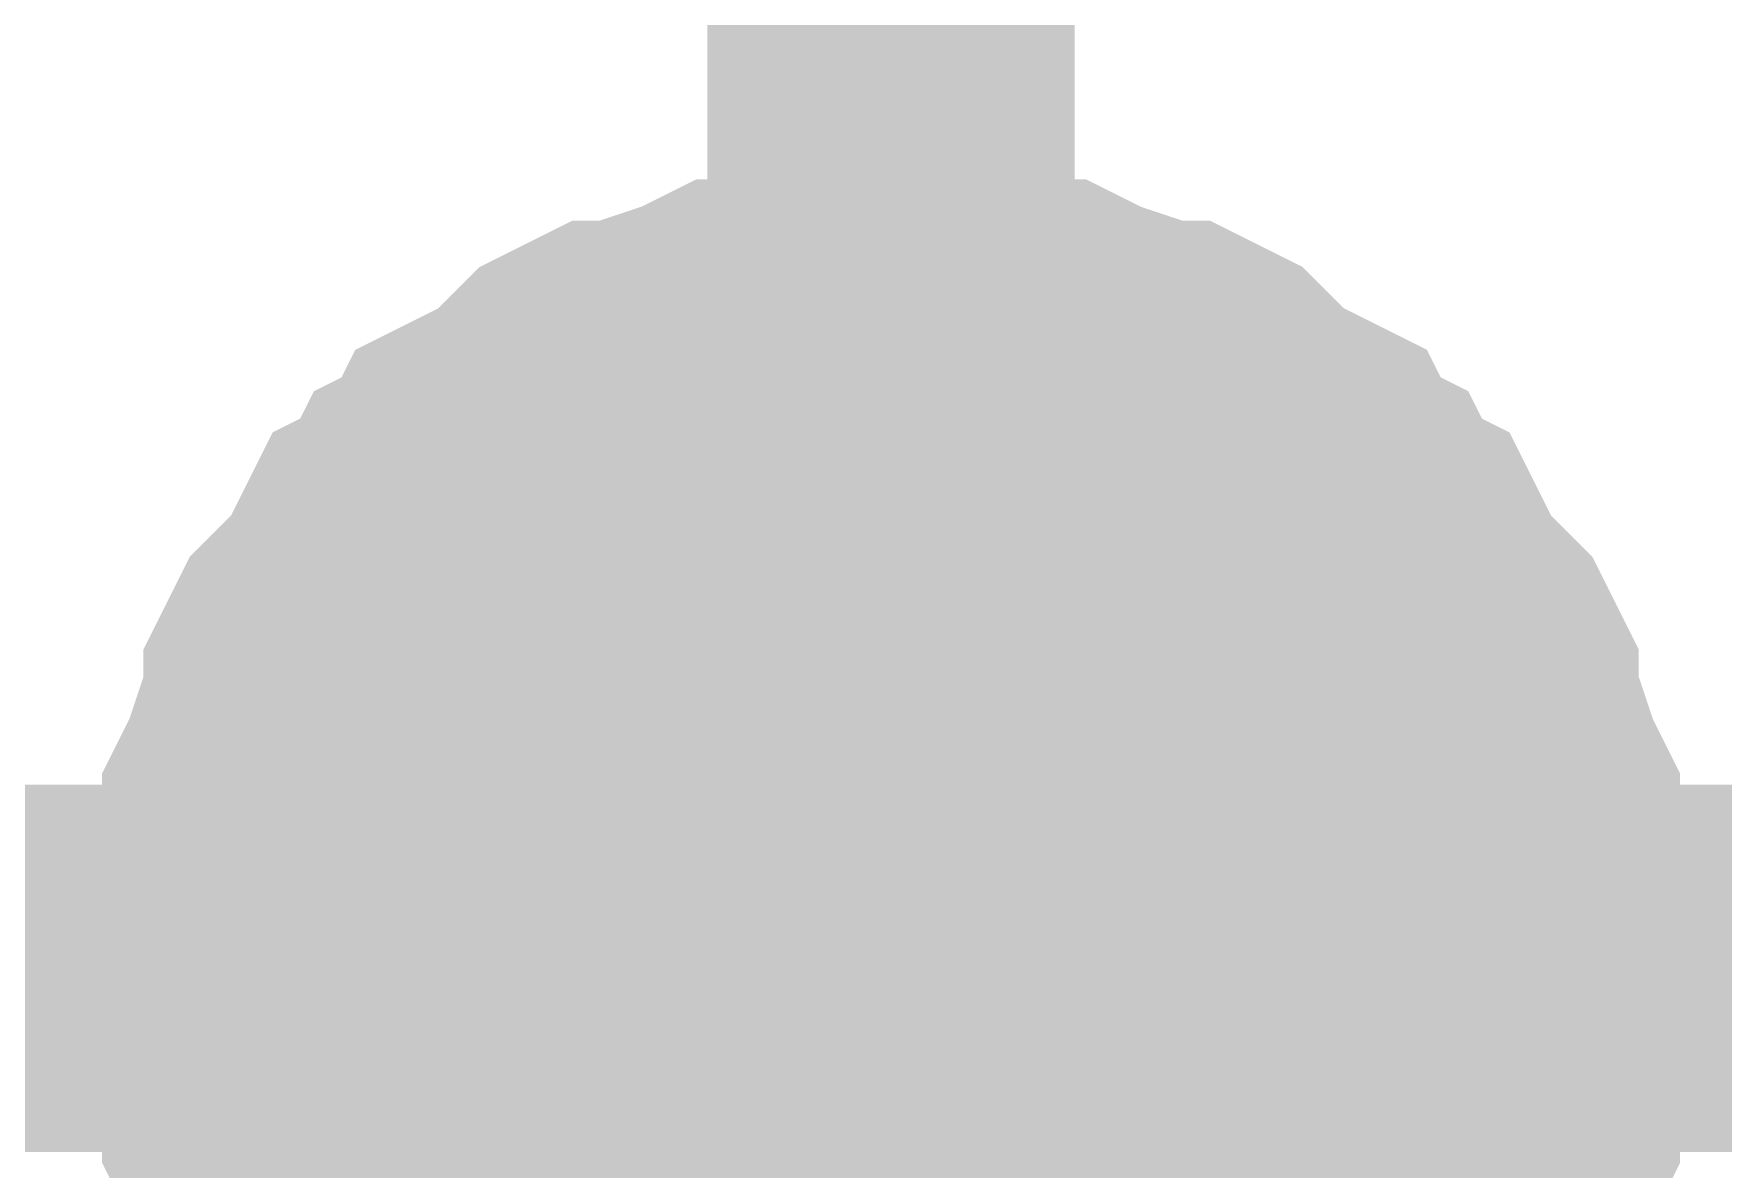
# Model space of a CAD drawing. Header units: inches. Extents: x 0 to 22.3, y 0 to 15.7.
# Drawn here: x 1.9727 to 2.027, y 6.7933 to 6.8298 of the extents above; entities that cross this region are included whole.
import ezdxf

# ---------------------------------------------------------------- set-up
doc = ezdxf.new("R2010")
doc.units = ezdxf.units.IN
doc.header["$MEASUREMENT"] = 0
doc.layers.add('Sheet', color=255, linetype='Continuous')

msp = doc.modelspace()

# ---------------------------------------------------------------- linework, layer by layer
at = {"layer": 'Sheet'}
for points in [[(1.100236, 7.599825, 0.0118, 0.0118, 0), (1.700083, 7.599825, 0.0118, 0.0118, 0), (1.700083, 6.799797, 0.0118, 0.0118, 0), (2.000228, 6.799797, 0.0118, 0.0118, 0), (3.000121, 6.799797, 0.0118, 0.0118, 0), (3.000121, 6.89969, 0.0118, 0.0118, 0)], [(2.000228, 6.89969, 0.0118, 0.0118, 0), (2.000228, 6.799797, 0.0118, 0.0118, 0)], [(1.980336, 6.799797, 0.0118, 0.0118, 0), (1.980336, 6.800681, 0.0118, 0.0118, 0), (1.980336, 6.802007, 0.0118, 0.0118, 0), (1.980778, 6.802891, 0.0118, 0.0118, 0), (1.980778, 6.803775, 0.0118, 0.0118, 0), (1.980778, 6.804659, 0.0118, 0.0118, 0), (1.98122, 6.805543, 0.0118, 0.0118, 0), (1.981662, 6.806869, 0.0118, 0.0118, 0), (1.982104, 6.807753, 0.0118, 0.0118, 0), (1.982104, 6.808637, 0.0118, 0.0118, 0), (1.982546, 6.809521, 0.0118, 0.0118, 0), (1.982988, 6.809963, 0.0118, 0.0118, 0), (1.983873, 6.810847, 0.0118, 0.0118, 0), (1.984315, 6.811731, 0.0118, 0.0118, 0), (1.984757, 6.812615, 0.0118, 0.0118, 0), (1.985641, 6.813057, 0.0118, 0.0118, 0), (1.986083, 6.813941, 0.0118, 0.0118, 0), (1.986967, 6.814383, 0.0118, 0.0118, 0), (1.987409, 6.815267, 0.0118, 0.0118, 0), (1.988293, 6.815709, 0.0118, 0.0118, 0), (1.989177, 6.816151, 0.0118, 0.0118, 0), (1.990061, 6.817035, 0.0118, 0.0118, 0), (1.990503, 6.817477, 0.0118, 0.0118, 0), (1.991387, 6.817919, 0.0118, 0.0118, 0), (1.992271, 6.817919, 0.0118, 0.0118, 0), (1.993155, 6.818361, 0.0118, 0.0118, 0), (1.994481, 6.818803, 0.0118, 0.0118, 0), (1.995366, 6.819245, 0.0118, 0.0118, 0), (1.99625, 6.819245, 0.0118, 0.0118, 0), (1.997134, 6.819245, 0.0118, 0.0118, 0), (1.998018, 6.819687, 0.0118, 0.0118, 0), (1.999344, 6.819687, 0.0118, 0.0118, 0), (2.000228, 6.819687, 0.0118, 0.0118, 0)], [(1.980336, 6.799797, 0.0118, 0.0118, 0), (1.980336, 6.800681, 0.0118, 0.0118, 0), (1.980336, 6.802007, 0.0118, 0.0118, 0), (1.980778, 6.802891, 0.0118, 0.0118, 0), (1.980778, 6.803775, 0.0118, 0.0118, 0), (1.980778, 6.804659, 0.0118, 0.0118, 0), (1.98122, 6.805543, 0.0118, 0.0118, 0), (1.981662, 6.806869, 0.0118, 0.0118, 0), (1.982104, 6.807753, 0.0118, 0.0118, 0), (1.982104, 6.808637, 0.0118, 0.0118, 0), (1.982546, 6.809521, 0.0118, 0.0118, 0), (1.982988, 6.809963, 0.0118, 0.0118, 0), (1.983873, 6.810847, 0.0118, 0.0118, 0), (1.984315, 6.811731, 0.0118, 0.0118, 0), (1.984757, 6.812615, 0.0118, 0.0118, 0), (1.985641, 6.813057, 0.0118, 0.0118, 0), (1.986083, 6.813941, 0.0118, 0.0118, 0), (1.986967, 6.814383, 0.0118, 0.0118, 0), (1.987409, 6.815267, 0.0118, 0.0118, 0), (1.988293, 6.815709, 0.0118, 0.0118, 0), (1.989177, 6.816151, 0.0118, 0.0118, 0), (1.990061, 6.817035, 0.0118, 0.0118, 0), (1.990503, 6.817477, 0.0118, 0.0118, 0), (1.991387, 6.817919, 0.0118, 0.0118, 0), (1.992271, 6.817919, 0.0118, 0.0118, 0), (1.993155, 6.818361, 0.0118, 0.0118, 0), (1.994481, 6.818803, 0.0118, 0.0118, 0), (1.995366, 6.819245, 0.0118, 0.0118, 0), (1.99625, 6.819245, 0.0118, 0.0118, 0), (1.997134, 6.819245, 0.0118, 0.0118, 0), (1.998018, 6.819687, 0.0118, 0.0118, 0), (1.999344, 6.819687, 0.0118, 0.0118, 0), (2.000228, 6.819687, 0.0118, 0.0118, 0)], [(1.980336, 6.799797, 0.0118, 0.0118, 0), (1.980336, 6.800681, 0.0118, 0.0118, 0), (1.980336, 6.802007, 0.0118, 0.0118, 0), (1.980778, 6.802891, 0.0118, 0.0118, 0), (1.980778, 6.803775, 0.0118, 0.0118, 0), (1.980778, 6.804659, 0.0118, 0.0118, 0), (1.98122, 6.805543, 0.0118, 0.0118, 0), (1.981662, 6.806869, 0.0118, 0.0118, 0), (1.982104, 6.807753, 0.0118, 0.0118, 0), (1.982104, 6.808637, 0.0118, 0.0118, 0), (1.982546, 6.809521, 0.0118, 0.0118, 0), (1.982988, 6.809963, 0.0118, 0.0118, 0), (1.983873, 6.810847, 0.0118, 0.0118, 0), (1.984315, 6.811731, 0.0118, 0.0118, 0), (1.984757, 6.812615, 0.0118, 0.0118, 0), (1.985641, 6.813057, 0.0118, 0.0118, 0), (1.986083, 6.813941, 0.0118, 0.0118, 0), (1.986967, 6.814383, 0.0118, 0.0118, 0), (1.987409, 6.815267, 0.0118, 0.0118, 0), (1.988293, 6.815709, 0.0118, 0.0118, 0), (1.989177, 6.816151, 0.0118, 0.0118, 0), (1.990061, 6.817035, 0.0118, 0.0118, 0), (1.990503, 6.817477, 0.0118, 0.0118, 0), (1.991387, 6.817919, 0.0118, 0.0118, 0), (1.992271, 6.817919, 0.0118, 0.0118, 0), (1.993155, 6.818361, 0.0118, 0.0118, 0), (1.994481, 6.818803, 0.0118, 0.0118, 0), (1.995366, 6.819245, 0.0118, 0.0118, 0), (1.99625, 6.819245, 0.0118, 0.0118, 0), (1.997134, 6.819245, 0.0118, 0.0118, 0), (1.998018, 6.819687, 0.0118, 0.0118, 0), (1.999344, 6.819687, 0.0118, 0.0118, 0), (2.000228, 6.819687, 0.0118, 0.0118, 0)], [(1.980336, 6.799797, 0.0118, 0.0118, 0), (1.980336, 6.800681, 0.0118, 0.0118, 0), (1.980336, 6.802007, 0.0118, 0.0118, 0), (1.980778, 6.802891, 0.0118, 0.0118, 0), (1.980778, 6.803775, 0.0118, 0.0118, 0), (1.980778, 6.804659, 0.0118, 0.0118, 0), (1.98122, 6.805543, 0.0118, 0.0118, 0), (1.981662, 6.806869, 0.0118, 0.0118, 0), (1.982104, 6.807753, 0.0118, 0.0118, 0), (1.982104, 6.808637, 0.0118, 0.0118, 0), (1.982546, 6.809521, 0.0118, 0.0118, 0), (1.982988, 6.809963, 0.0118, 0.0118, 0), (1.983873, 6.810847, 0.0118, 0.0118, 0), (1.984315, 6.811731, 0.0118, 0.0118, 0), (1.984757, 6.812615, 0.0118, 0.0118, 0), (1.985641, 6.813057, 0.0118, 0.0118, 0), (1.986083, 6.813941, 0.0118, 0.0118, 0), (1.986967, 6.814383, 0.0118, 0.0118, 0), (1.987409, 6.815267, 0.0118, 0.0118, 0), (1.988293, 6.815709, 0.0118, 0.0118, 0), (1.989177, 6.816151, 0.0118, 0.0118, 0), (1.990061, 6.817035, 0.0118, 0.0118, 0), (1.990503, 6.817477, 0.0118, 0.0118, 0), (1.991387, 6.817919, 0.0118, 0.0118, 0), (1.992271, 6.817919, 0.0118, 0.0118, 0), (1.993155, 6.818361, 0.0118, 0.0118, 0), (1.994481, 6.818803, 0.0118, 0.0118, 0), (1.995366, 6.819245, 0.0118, 0.0118, 0), (1.99625, 6.819245, 0.0118, 0.0118, 0), (1.997134, 6.819245, 0.0118, 0.0118, 0), (1.998018, 6.819687, 0.0118, 0.0118, 0), (1.999344, 6.819687, 0.0118, 0.0118, 0), (2.000228, 6.819687, 0.0118, 0.0118, 0)], [(2.000228, 6.819687, 0.0118, 0.0118, 0), (2.000228, 6.819687, 0.0118, 0.0118, 0)], [(2.000228, 6.819687, 0.0118, 0.0118, 0), (2.001112, 6.819687, 0.0118, 0.0118, 0), (2.002438, 6.819687, 0.0118, 0.0118, 0), (2.003322, 6.819245, 0.0118, 0.0118, 0), (2.004206, 6.819245, 0.0118, 0.0118, 0), (2.00509, 6.819245, 0.0118, 0.0118, 0), (2.005974, 6.818803, 0.0118, 0.0118, 0), (2.007301, 6.818361, 0.0118, 0.0118, 0), (2.008185, 6.817919, 0.0118, 0.0118, 0), (2.009069, 6.817919, 0.0118, 0.0118, 0), (2.009953, 6.817477, 0.0118, 0.0118, 0), (2.010395, 6.817035, 0.0118, 0.0118, 0), (2.011279, 6.816151, 0.0118, 0.0118, 0), (2.012163, 6.815709, 0.0118, 0.0118, 0), (2.013047, 6.815267, 0.0118, 0.0118, 0), (2.013489, 6.814383, 0.0118, 0.0118, 0), (2.014373, 6.813941, 0.0118, 0.0118, 0), (2.014815, 6.813057, 0.0118, 0.0118, 0), (2.015699, 6.812615, 0.0118, 0.0118, 0), (2.016141, 6.811731, 0.0118, 0.0118, 0), (2.016583, 6.810847, 0.0118, 0.0118, 0), (2.017467, 6.809963, 0.0118, 0.0118, 0), (2.01791, 6.809521, 0.0118, 0.0118, 0), (2.018352, 6.808637, 0.0118, 0.0118, 0), (2.018352, 6.807753, 0.0118, 0.0118, 0), (2.018794, 6.806869, 0.0118, 0.0118, 0), (2.019236, 6.805543, 0.0118, 0.0118, 0), (2.019678, 6.804659, 0.0118, 0.0118, 0), (2.019678, 6.803775, 0.0118, 0.0118, 0), (2.019678, 6.802891, 0.0118, 0.0118, 0), (2.02012, 6.802007, 0.0118, 0.0118, 0), (2.02012, 6.800681, 0.0118, 0.0118, 0), (2.02012, 6.799797, 0.0118, 0.0118, 0)], [(2.000228, 6.819687, 0.0118, 0.0118, 0), (2.000228, 6.819687, 0.0118, 0.0118, 0)], [(2.000228, 6.819687, 0.0118, 0.0118, 0), (2.001112, 6.819687, 0.0118, 0.0118, 0), (2.002438, 6.819687, 0.0118, 0.0118, 0), (2.003322, 6.819245, 0.0118, 0.0118, 0), (2.004206, 6.819245, 0.0118, 0.0118, 0), (2.00509, 6.819245, 0.0118, 0.0118, 0), (2.005974, 6.818803, 0.0118, 0.0118, 0), (2.007301, 6.818361, 0.0118, 0.0118, 0), (2.008185, 6.817919, 0.0118, 0.0118, 0), (2.009069, 6.817919, 0.0118, 0.0118, 0), (2.009953, 6.817477, 0.0118, 0.0118, 0), (2.010395, 6.817035, 0.0118, 0.0118, 0), (2.011279, 6.816151, 0.0118, 0.0118, 0), (2.012163, 6.815709, 0.0118, 0.0118, 0), (2.013047, 6.815267, 0.0118, 0.0118, 0), (2.013489, 6.814383, 0.0118, 0.0118, 0), (2.014373, 6.813941, 0.0118, 0.0118, 0), (2.014815, 6.813057, 0.0118, 0.0118, 0), (2.015699, 6.812615, 0.0118, 0.0118, 0), (2.016141, 6.811731, 0.0118, 0.0118, 0), (2.016583, 6.810847, 0.0118, 0.0118, 0), (2.017467, 6.809963, 0.0118, 0.0118, 0), (2.01791, 6.809521, 0.0118, 0.0118, 0), (2.018352, 6.808637, 0.0118, 0.0118, 0), (2.018352, 6.807753, 0.0118, 0.0118, 0), (2.018794, 6.806869, 0.0118, 0.0118, 0), (2.019236, 6.805543, 0.0118, 0.0118, 0), (2.019678, 6.804659, 0.0118, 0.0118, 0), (2.019678, 6.803775, 0.0118, 0.0118, 0), (2.019678, 6.802891, 0.0118, 0.0118, 0), (2.02012, 6.802007, 0.0118, 0.0118, 0), (2.02012, 6.800681, 0.0118, 0.0118, 0), (2.02012, 6.799797, 0.0118, 0.0118, 0)], [(2.000228, 6.819687, 0.0118, 0.0118, 0), (2.000228, 6.819687, 0.0118, 0.0118, 0)], [(2.000228, 6.819687, 0.0118, 0.0118, 0), (2.001112, 6.819687, 0.0118, 0.0118, 0), (2.002438, 6.819687, 0.0118, 0.0118, 0), (2.003322, 6.819245, 0.0118, 0.0118, 0), (2.004206, 6.819245, 0.0118, 0.0118, 0), (2.00509, 6.819245, 0.0118, 0.0118, 0), (2.005974, 6.818803, 0.0118, 0.0118, 0), (2.007301, 6.818361, 0.0118, 0.0118, 0), (2.008185, 6.817919, 0.0118, 0.0118, 0), (2.009069, 6.817919, 0.0118, 0.0118, 0), (2.009953, 6.817477, 0.0118, 0.0118, 0), (2.010395, 6.817035, 0.0118, 0.0118, 0), (2.011279, 6.816151, 0.0118, 0.0118, 0), (2.012163, 6.815709, 0.0118, 0.0118, 0), (2.013047, 6.815267, 0.0118, 0.0118, 0), (2.013489, 6.814383, 0.0118, 0.0118, 0), (2.014373, 6.813941, 0.0118, 0.0118, 0), (2.014815, 6.813057, 0.0118, 0.0118, 0), (2.015699, 6.812615, 0.0118, 0.0118, 0), (2.016141, 6.811731, 0.0118, 0.0118, 0), (2.016583, 6.810847, 0.0118, 0.0118, 0), (2.017467, 6.809963, 0.0118, 0.0118, 0), (2.01791, 6.809521, 0.0118, 0.0118, 0), (2.018352, 6.808637, 0.0118, 0.0118, 0), (2.018352, 6.807753, 0.0118, 0.0118, 0), (2.018794, 6.806869, 0.0118, 0.0118, 0), (2.019236, 6.805543, 0.0118, 0.0118, 0), (2.019678, 6.804659, 0.0118, 0.0118, 0), (2.019678, 6.803775, 0.0118, 0.0118, 0), (2.019678, 6.802891, 0.0118, 0.0118, 0), (2.02012, 6.802007, 0.0118, 0.0118, 0), (2.02012, 6.800681, 0.0118, 0.0118, 0), (2.02012, 6.799797, 0.0118, 0.0118, 0)], [(2.000228, 6.819687, 0.0118, 0.0118, 0), (2.000228, 6.819687, 0.0118, 0.0118, 0)], [(2.000228, 6.819687, 0.0118, 0.0118, 0), (2.001112, 6.819687, 0.0118, 0.0118, 0), (2.002438, 6.819687, 0.0118, 0.0118, 0), (2.003322, 6.819245, 0.0118, 0.0118, 0), (2.004206, 6.819245, 0.0118, 0.0118, 0), (2.00509, 6.819245, 0.0118, 0.0118, 0), (2.005974, 6.818803, 0.0118, 0.0118, 0), (2.007301, 6.818361, 0.0118, 0.0118, 0), (2.008185, 6.817919, 0.0118, 0.0118, 0), (2.009069, 6.817919, 0.0118, 0.0118, 0), (2.009953, 6.817477, 0.0118, 0.0118, 0), (2.010395, 6.817035, 0.0118, 0.0118, 0), (2.011279, 6.816151, 0.0118, 0.0118, 0), (2.012163, 6.815709, 0.0118, 0.0118, 0), (2.013047, 6.815267, 0.0118, 0.0118, 0), (2.013489, 6.814383, 0.0118, 0.0118, 0), (2.014373, 6.813941, 0.0118, 0.0118, 0), (2.014815, 6.813057, 0.0118, 0.0118, 0), (2.015699, 6.812615, 0.0118, 0.0118, 0), (2.016141, 6.811731, 0.0118, 0.0118, 0), (2.016583, 6.810847, 0.0118, 0.0118, 0), (2.017467, 6.809963, 0.0118, 0.0118, 0), (2.01791, 6.809521, 0.0118, 0.0118, 0), (2.018352, 6.808637, 0.0118, 0.0118, 0), (2.018352, 6.807753, 0.0118, 0.0118, 0), (2.018794, 6.806869, 0.0118, 0.0118, 0), (2.019236, 6.805543, 0.0118, 0.0118, 0), (2.019678, 6.804659, 0.0118, 0.0118, 0), (2.019678, 6.803775, 0.0118, 0.0118, 0), (2.019678, 6.802891, 0.0118, 0.0118, 0), (2.02012, 6.802007, 0.0118, 0.0118, 0), (2.02012, 6.800681, 0.0118, 0.0118, 0), (2.02012, 6.799797, 0.0118, 0.0118, 0)], [(1.980336, 6.799797, 0.0039, 0.0039, 0), (1.980336, 6.800681, 0.0039, 0.0039, 0), (1.980336, 6.802007, 0.0039, 0.0039, 0), (1.980778, 6.802891, 0.0039, 0.0039, 0), (1.980778, 6.803775, 0.0039, 0.0039, 0), (1.980778, 6.804659, 0.0039, 0.0039, 0), (1.98122, 6.805543, 0.0039, 0.0039, 0), (1.981662, 6.806869, 0.0039, 0.0039, 0), (1.982104, 6.807753, 0.0039, 0.0039, 0), (1.982104, 6.808637, 0.0039, 0.0039, 0), (1.982546, 6.809521, 0.0039, 0.0039, 0), (1.982988, 6.809963, 0.0039, 0.0039, 0), (1.983873, 6.810847, 0.0039, 0.0039, 0), (1.984315, 6.811731, 0.0039, 0.0039, 0), (1.984757, 6.812615, 0.0039, 0.0039, 0), (1.985641, 6.813057, 0.0039, 0.0039, 0), (1.986083, 6.813941, 0.0039, 0.0039, 0), (1.986967, 6.814383, 0.0039, 0.0039, 0), (1.987409, 6.815267, 0.0039, 0.0039, 0), (1.988293, 6.815709, 0.0039, 0.0039, 0), (1.989177, 6.816151, 0.0039, 0.0039, 0), (1.990061, 6.817035, 0.0039, 0.0039, 0), (1.990503, 6.817477, 0.0039, 0.0039, 0), (1.991387, 6.817919, 0.0039, 0.0039, 0), (1.992271, 6.817919, 0.0039, 0.0039, 0), (1.993155, 6.818361, 0.0039, 0.0039, 0), (1.994481, 6.818803, 0.0039, 0.0039, 0), (1.995366, 6.819245, 0.0039, 0.0039, 0), (1.99625, 6.819245, 0.0039, 0.0039, 0), (1.997134, 6.819245, 0.0039, 0.0039, 0), (1.998018, 6.819687, 0.0039, 0.0039, 0), (1.999344, 6.819687, 0.0039, 0.0039, 0), (2.000228, 6.819687, 0.0039, 0.0039, 0)], [(1.980336, 6.799797, 0.0039, 0.0039, 0), (1.980336, 6.800681, 0.0039, 0.0039, 0), (1.980336, 6.802007, 0.0039, 0.0039, 0), (1.980778, 6.802891, 0.0039, 0.0039, 0), (1.980778, 6.803775, 0.0039, 0.0039, 0), (1.980778, 6.804659, 0.0039, 0.0039, 0), (1.98122, 6.805543, 0.0039, 0.0039, 0), (1.981662, 6.806869, 0.0039, 0.0039, 0), (1.982104, 6.807753, 0.0039, 0.0039, 0), (1.982104, 6.808637, 0.0039, 0.0039, 0), (1.982546, 6.809521, 0.0039, 0.0039, 0), (1.982988, 6.809963, 0.0039, 0.0039, 0), (1.983873, 6.810847, 0.0039, 0.0039, 0), (1.984315, 6.811731, 0.0039, 0.0039, 0), (1.984757, 6.812615, 0.0039, 0.0039, 0), (1.985641, 6.813057, 0.0039, 0.0039, 0), (1.986083, 6.813941, 0.0039, 0.0039, 0), (1.986967, 6.814383, 0.0039, 0.0039, 0), (1.987409, 6.815267, 0.0039, 0.0039, 0), (1.988293, 6.815709, 0.0039, 0.0039, 0), (1.989177, 6.816151, 0.0039, 0.0039, 0), (1.990061, 6.817035, 0.0039, 0.0039, 0), (1.990503, 6.817477, 0.0039, 0.0039, 0), (1.991387, 6.817919, 0.0039, 0.0039, 0), (1.992271, 6.817919, 0.0039, 0.0039, 0), (1.993155, 6.818361, 0.0039, 0.0039, 0), (1.994481, 6.818803, 0.0039, 0.0039, 0), (1.995366, 6.819245, 0.0039, 0.0039, 0), (1.99625, 6.819245, 0.0039, 0.0039, 0), (1.997134, 6.819245, 0.0039, 0.0039, 0), (1.998018, 6.819687, 0.0039, 0.0039, 0), (1.999344, 6.819687, 0.0039, 0.0039, 0), (2.000228, 6.819687, 0.0039, 0.0039, 0)], [(1.980336, 6.799797, 0.0039, 0.0039, 0), (1.980336, 6.800681, 0.0039, 0.0039, 0), (1.980336, 6.802007, 0.0039, 0.0039, 0), (1.980778, 6.802891, 0.0039, 0.0039, 0), (1.980778, 6.803775, 0.0039, 0.0039, 0), (1.980778, 6.804659, 0.0039, 0.0039, 0), (1.98122, 6.805543, 0.0039, 0.0039, 0), (1.981662, 6.806869, 0.0039, 0.0039, 0), (1.982104, 6.807753, 0.0039, 0.0039, 0), (1.982104, 6.808637, 0.0039, 0.0039, 0), (1.982546, 6.809521, 0.0039, 0.0039, 0), (1.982988, 6.809963, 0.0039, 0.0039, 0), (1.983873, 6.810847, 0.0039, 0.0039, 0), (1.984315, 6.811731, 0.0039, 0.0039, 0), (1.984757, 6.812615, 0.0039, 0.0039, 0), (1.985641, 6.813057, 0.0039, 0.0039, 0), (1.986083, 6.813941, 0.0039, 0.0039, 0), (1.986967, 6.814383, 0.0039, 0.0039, 0), (1.987409, 6.815267, 0.0039, 0.0039, 0), (1.988293, 6.815709, 0.0039, 0.0039, 0), (1.989177, 6.816151, 0.0039, 0.0039, 0), (1.990061, 6.817035, 0.0039, 0.0039, 0), (1.990503, 6.817477, 0.0039, 0.0039, 0), (1.991387, 6.817919, 0.0039, 0.0039, 0), (1.992271, 6.817919, 0.0039, 0.0039, 0), (1.993155, 6.818361, 0.0039, 0.0039, 0), (1.994481, 6.818803, 0.0039, 0.0039, 0), (1.995366, 6.819245, 0.0039, 0.0039, 0), (1.99625, 6.819245, 0.0039, 0.0039, 0), (1.997134, 6.819245, 0.0039, 0.0039, 0), (1.998018, 6.819687, 0.0039, 0.0039, 0), (1.999344, 6.819687, 0.0039, 0.0039, 0), (2.000228, 6.819687, 0.0039, 0.0039, 0)], [(1.980336, 6.799797, 0.0039, 0.0039, 0), (1.980336, 6.800681, 0.0039, 0.0039, 0), (1.980336, 6.802007, 0.0039, 0.0039, 0), (1.980778, 6.802891, 0.0039, 0.0039, 0), (1.980778, 6.803775, 0.0039, 0.0039, 0), (1.980778, 6.804659, 0.0039, 0.0039, 0), (1.98122, 6.805543, 0.0039, 0.0039, 0), (1.981662, 6.806869, 0.0039, 0.0039, 0), (1.982104, 6.807753, 0.0039, 0.0039, 0), (1.982104, 6.808637, 0.0039, 0.0039, 0), (1.982546, 6.809521, 0.0039, 0.0039, 0), (1.982988, 6.809963, 0.0039, 0.0039, 0), (1.983873, 6.810847, 0.0039, 0.0039, 0), (1.984315, 6.811731, 0.0039, 0.0039, 0), (1.984757, 6.812615, 0.0039, 0.0039, 0), (1.985641, 6.813057, 0.0039, 0.0039, 0), (1.986083, 6.813941, 0.0039, 0.0039, 0), (1.986967, 6.814383, 0.0039, 0.0039, 0), (1.987409, 6.815267, 0.0039, 0.0039, 0), (1.988293, 6.815709, 0.0039, 0.0039, 0), (1.989177, 6.816151, 0.0039, 0.0039, 0), (1.990061, 6.817035, 0.0039, 0.0039, 0), (1.990503, 6.817477, 0.0039, 0.0039, 0), (1.991387, 6.817919, 0.0039, 0.0039, 0), (1.992271, 6.817919, 0.0039, 0.0039, 0), (1.993155, 6.818361, 0.0039, 0.0039, 0), (1.994481, 6.818803, 0.0039, 0.0039, 0), (1.995366, 6.819245, 0.0039, 0.0039, 0), (1.99625, 6.819245, 0.0039, 0.0039, 0), (1.997134, 6.819245, 0.0039, 0.0039, 0), (1.998018, 6.819687, 0.0039, 0.0039, 0), (1.999344, 6.819687, 0.0039, 0.0039, 0), (2.000228, 6.819687, 0.0039, 0.0039, 0)], [(2.000228, 6.819687, 0.0039, 0.0039, 0), (2.000228, 6.819687, 0.0039, 0.0039, 0)], [(2.000228, 6.819687, 0.0039, 0.0039, 0), (2.001112, 6.819687, 0.0039, 0.0039, 0), (2.002438, 6.819687, 0.0039, 0.0039, 0), (2.003322, 6.819245, 0.0039, 0.0039, 0), (2.004206, 6.819245, 0.0039, 0.0039, 0), (2.00509, 6.819245, 0.0039, 0.0039, 0), (2.005974, 6.818803, 0.0039, 0.0039, 0), (2.007301, 6.818361, 0.0039, 0.0039, 0), (2.008185, 6.817919, 0.0039, 0.0039, 0), (2.009069, 6.817919, 0.0039, 0.0039, 0), (2.009953, 6.817477, 0.0039, 0.0039, 0), (2.010395, 6.817035, 0.0039, 0.0039, 0), (2.011279, 6.816151, 0.0039, 0.0039, 0), (2.012163, 6.815709, 0.0039, 0.0039, 0), (2.013047, 6.815267, 0.0039, 0.0039, 0), (2.013489, 6.814383, 0.0039, 0.0039, 0), (2.014373, 6.813941, 0.0039, 0.0039, 0), (2.014815, 6.813057, 0.0039, 0.0039, 0), (2.015699, 6.812615, 0.0039, 0.0039, 0), (2.016141, 6.811731, 0.0039, 0.0039, 0), (2.016583, 6.810847, 0.0039, 0.0039, 0), (2.017467, 6.809963, 0.0039, 0.0039, 0), (2.01791, 6.809521, 0.0039, 0.0039, 0), (2.018352, 6.808637, 0.0039, 0.0039, 0), (2.018352, 6.807753, 0.0039, 0.0039, 0), (2.018794, 6.806869, 0.0039, 0.0039, 0), (2.019236, 6.805543, 0.0039, 0.0039, 0), (2.019678, 6.804659, 0.0039, 0.0039, 0), (2.019678, 6.803775, 0.0039, 0.0039, 0), (2.019678, 6.802891, 0.0039, 0.0039, 0), (2.02012, 6.802007, 0.0039, 0.0039, 0), (2.02012, 6.800681, 0.0039, 0.0039, 0), (2.02012, 6.799797, 0.0039, 0.0039, 0)], [(2.000228, 6.819687, 0.0039, 0.0039, 0), (2.000228, 6.819687, 0.0039, 0.0039, 0)], [(2.000228, 6.819687, 0.0039, 0.0039, 0), (2.001112, 6.819687, 0.0039, 0.0039, 0), (2.002438, 6.819687, 0.0039, 0.0039, 0), (2.003322, 6.819245, 0.0039, 0.0039, 0), (2.004206, 6.819245, 0.0039, 0.0039, 0), (2.00509, 6.819245, 0.0039, 0.0039, 0), (2.005974, 6.818803, 0.0039, 0.0039, 0), (2.007301, 6.818361, 0.0039, 0.0039, 0), (2.008185, 6.817919, 0.0039, 0.0039, 0), (2.009069, 6.817919, 0.0039, 0.0039, 0), (2.009953, 6.817477, 0.0039, 0.0039, 0), (2.010395, 6.817035, 0.0039, 0.0039, 0), (2.011279, 6.816151, 0.0039, 0.0039, 0), (2.012163, 6.815709, 0.0039, 0.0039, 0), (2.013047, 6.815267, 0.0039, 0.0039, 0), (2.013489, 6.814383, 0.0039, 0.0039, 0), (2.014373, 6.813941, 0.0039, 0.0039, 0), (2.014815, 6.813057, 0.0039, 0.0039, 0), (2.015699, 6.812615, 0.0039, 0.0039, 0), (2.016141, 6.811731, 0.0039, 0.0039, 0), (2.016583, 6.810847, 0.0039, 0.0039, 0), (2.017467, 6.809963, 0.0039, 0.0039, 0), (2.01791, 6.809521, 0.0039, 0.0039, 0), (2.018352, 6.808637, 0.0039, 0.0039, 0), (2.018352, 6.807753, 0.0039, 0.0039, 0), (2.018794, 6.806869, 0.0039, 0.0039, 0), (2.019236, 6.805543, 0.0039, 0.0039, 0), (2.019678, 6.804659, 0.0039, 0.0039, 0), (2.019678, 6.803775, 0.0039, 0.0039, 0), (2.019678, 6.802891, 0.0039, 0.0039, 0), (2.02012, 6.802007, 0.0039, 0.0039, 0), (2.02012, 6.800681, 0.0039, 0.0039, 0), (2.02012, 6.799797, 0.0039, 0.0039, 0)], [(2.000228, 6.819687, 0.0039, 0.0039, 0), (2.000228, 6.819687, 0.0039, 0.0039, 0)], [(2.000228, 6.819687, 0.0039, 0.0039, 0), (2.001112, 6.819687, 0.0039, 0.0039, 0), (2.002438, 6.819687, 0.0039, 0.0039, 0), (2.003322, 6.819245, 0.0039, 0.0039, 0), (2.004206, 6.819245, 0.0039, 0.0039, 0), (2.00509, 6.819245, 0.0039, 0.0039, 0), (2.005974, 6.818803, 0.0039, 0.0039, 0), (2.007301, 6.818361, 0.0039, 0.0039, 0), (2.008185, 6.817919, 0.0039, 0.0039, 0), (2.009069, 6.817919, 0.0039, 0.0039, 0), (2.009953, 6.817477, 0.0039, 0.0039, 0), (2.010395, 6.817035, 0.0039, 0.0039, 0), (2.011279, 6.816151, 0.0039, 0.0039, 0), (2.012163, 6.815709, 0.0039, 0.0039, 0), (2.013047, 6.815267, 0.0039, 0.0039, 0), (2.013489, 6.814383, 0.0039, 0.0039, 0), (2.014373, 6.813941, 0.0039, 0.0039, 0), (2.014815, 6.813057, 0.0039, 0.0039, 0), (2.015699, 6.812615, 0.0039, 0.0039, 0), (2.016141, 6.811731, 0.0039, 0.0039, 0), (2.016583, 6.810847, 0.0039, 0.0039, 0), (2.017467, 6.809963, 0.0039, 0.0039, 0), (2.01791, 6.809521, 0.0039, 0.0039, 0), (2.018352, 6.808637, 0.0039, 0.0039, 0), (2.018352, 6.807753, 0.0039, 0.0039, 0), (2.018794, 6.806869, 0.0039, 0.0039, 0), (2.019236, 6.805543, 0.0039, 0.0039, 0), (2.019678, 6.804659, 0.0039, 0.0039, 0), (2.019678, 6.803775, 0.0039, 0.0039, 0), (2.019678, 6.802891, 0.0039, 0.0039, 0), (2.02012, 6.802007, 0.0039, 0.0039, 0), (2.02012, 6.800681, 0.0039, 0.0039, 0), (2.02012, 6.799797, 0.0039, 0.0039, 0)], [(2.000228, 6.819687, 0.0039, 0.0039, 0), (2.000228, 6.819687, 0.0039, 0.0039, 0)], [(2.000228, 6.819687, 0.0039, 0.0039, 0), (2.001112, 6.819687, 0.0039, 0.0039, 0), (2.002438, 6.819687, 0.0039, 0.0039, 0), (2.003322, 6.819245, 0.0039, 0.0039, 0), (2.004206, 6.819245, 0.0039, 0.0039, 0), (2.00509, 6.819245, 0.0039, 0.0039, 0), (2.005974, 6.818803, 0.0039, 0.0039, 0), (2.007301, 6.818361, 0.0039, 0.0039, 0), (2.008185, 6.817919, 0.0039, 0.0039, 0), (2.009069, 6.817919, 0.0039, 0.0039, 0), (2.009953, 6.817477, 0.0039, 0.0039, 0), (2.010395, 6.817035, 0.0039, 0.0039, 0), (2.011279, 6.816151, 0.0039, 0.0039, 0), (2.012163, 6.815709, 0.0039, 0.0039, 0), (2.013047, 6.815267, 0.0039, 0.0039, 0), (2.013489, 6.814383, 0.0039, 0.0039, 0), (2.014373, 6.813941, 0.0039, 0.0039, 0), (2.014815, 6.813057, 0.0039, 0.0039, 0), (2.015699, 6.812615, 0.0039, 0.0039, 0), (2.016141, 6.811731, 0.0039, 0.0039, 0), (2.016583, 6.810847, 0.0039, 0.0039, 0), (2.017467, 6.809963, 0.0039, 0.0039, 0), (2.01791, 6.809521, 0.0039, 0.0039, 0), (2.018352, 6.808637, 0.0039, 0.0039, 0), (2.018352, 6.807753, 0.0039, 0.0039, 0), (2.018794, 6.806869, 0.0039, 0.0039, 0), (2.019236, 6.805543, 0.0039, 0.0039, 0), (2.019678, 6.804659, 0.0039, 0.0039, 0), (2.019678, 6.803775, 0.0039, 0.0039, 0), (2.019678, 6.802891, 0.0039, 0.0039, 0), (2.02012, 6.802007, 0.0039, 0.0039, 0), (2.02012, 6.800681, 0.0039, 0.0039, 0), (2.02012, 6.799797, 0.0039, 0.0039, 0)], [(1.984757, 6.786979, 0.0118, 0.0118, 0), (1.984315, 6.787863, 0.0118, 0.0118, 0), (1.983873, 6.788747, 0.0118, 0.0118, 0), (1.982988, 6.789631, 0.0118, 0.0118, 0), (1.982546, 6.790073, 0.0118, 0.0118, 0), (1.982104, 6.790957, 0.0118, 0.0118, 0), (1.982104, 6.791841, 0.0118, 0.0118, 0), (1.981662, 6.792725, 0.0118, 0.0118, 0), (1.98122, 6.794051, 0.0118, 0.0118, 0), (1.980778, 6.794935, 0.0118, 0.0118, 0), (1.980778, 6.795819, 0.0118, 0.0118, 0), (1.980778, 6.796703, 0.0118, 0.0118, 0), (1.980336, 6.797587, 0.0118, 0.0118, 0), (1.980336, 6.798913, 0.0118, 0.0118, 0), (1.980336, 6.799797, 0.0118, 0.0118, 0)], [(1.980336, 6.799797, 0.0118, 0.0118, 0), (1.980336, 6.799797, 0.0118, 0.0118, 0)], [(1.984757, 6.786979, 0.0118, 0.0118, 0), (1.984315, 6.787863, 0.0118, 0.0118, 0), (1.983873, 6.788747, 0.0118, 0.0118, 0), (1.982988, 6.789631, 0.0118, 0.0118, 0), (1.982546, 6.790073, 0.0118, 0.0118, 0), (1.982104, 6.790957, 0.0118, 0.0118, 0), (1.982104, 6.791841, 0.0118, 0.0118, 0), (1.981662, 6.792725, 0.0118, 0.0118, 0), (1.98122, 6.794051, 0.0118, 0.0118, 0), (1.980778, 6.794935, 0.0118, 0.0118, 0), (1.980778, 6.795819, 0.0118, 0.0118, 0), (1.980778, 6.796703, 0.0118, 0.0118, 0), (1.980336, 6.797587, 0.0118, 0.0118, 0), (1.980336, 6.798913, 0.0118, 0.0118, 0), (1.980336, 6.799797, 0.0118, 0.0118, 0)], [(1.980336, 6.799797, 0.0118, 0.0118, 0), (1.980336, 6.799797, 0.0118, 0.0118, 0)], [(1.984757, 6.786979, 0.0118, 0.0118, 0), (1.984315, 6.787863, 0.0118, 0.0118, 0), (1.983873, 6.788747, 0.0118, 0.0118, 0), (1.982988, 6.789631, 0.0118, 0.0118, 0), (1.982546, 6.790073, 0.0118, 0.0118, 0), (1.982104, 6.790957, 0.0118, 0.0118, 0), (1.982104, 6.791841, 0.0118, 0.0118, 0), (1.981662, 6.792725, 0.0118, 0.0118, 0), (1.98122, 6.794051, 0.0118, 0.0118, 0), (1.980778, 6.794935, 0.0118, 0.0118, 0), (1.980778, 6.795819, 0.0118, 0.0118, 0), (1.980778, 6.796703, 0.0118, 0.0118, 0), (1.980336, 6.797587, 0.0118, 0.0118, 0), (1.980336, 6.798913, 0.0118, 0.0118, 0), (1.980336, 6.799797, 0.0118, 0.0118, 0)], [(1.980336, 6.799797, 0.0118, 0.0118, 0), (1.980336, 6.799797, 0.0118, 0.0118, 0)], [(1.984757, 6.786979, 0.0118, 0.0118, 0), (1.984315, 6.787863, 0.0118, 0.0118, 0), (1.983873, 6.788747, 0.0118, 0.0118, 0), (1.982988, 6.789631, 0.0118, 0.0118, 0), (1.982546, 6.790073, 0.0118, 0.0118, 0), (1.982104, 6.790957, 0.0118, 0.0118, 0), (1.982104, 6.791841, 0.0118, 0.0118, 0), (1.981662, 6.792725, 0.0118, 0.0118, 0), (1.98122, 6.794051, 0.0118, 0.0118, 0), (1.980778, 6.794935, 0.0118, 0.0118, 0), (1.980778, 6.795819, 0.0118, 0.0118, 0), (1.980778, 6.796703, 0.0118, 0.0118, 0), (1.980336, 6.797587, 0.0118, 0.0118, 0), (1.980336, 6.798913, 0.0118, 0.0118, 0), (1.980336, 6.799797, 0.0118, 0.0118, 0)], [(1.980336, 6.799797, 0.0118, 0.0118, 0), (1.980336, 6.799797, 0.0118, 0.0118, 0)], [(2.02012, 6.799797, 0.0118, 0.0118, 0), (2.02012, 6.798913, 0.0118, 0.0118, 0), (2.02012, 6.797587, 0.0118, 0.0118, 0), (2.019678, 6.796703, 0.0118, 0.0118, 0), (2.019678, 6.795819, 0.0118, 0.0118, 0), (2.019678, 6.794935, 0.0118, 0.0118, 0), (2.019236, 6.794051, 0.0118, 0.0118, 0), (2.018794, 6.792725, 0.0118, 0.0118, 0), (2.018352, 6.791841, 0.0118, 0.0118, 0), (2.018352, 6.790957, 0.0118, 0.0118, 0), (2.01791, 6.790073, 0.0118, 0.0118, 0), (2.017467, 6.789631, 0.0118, 0.0118, 0), (2.016583, 6.788747, 0.0118, 0.0118, 0), (2.016141, 6.787863, 0.0118, 0.0118, 0), (2.015699, 6.786979, 0.0118, 0.0118, 0)], [(2.02012, 6.799797, 0.0118, 0.0118, 0), (2.02012, 6.798913, 0.0118, 0.0118, 0), (2.02012, 6.797587, 0.0118, 0.0118, 0), (2.019678, 6.796703, 0.0118, 0.0118, 0), (2.019678, 6.795819, 0.0118, 0.0118, 0), (2.019678, 6.794935, 0.0118, 0.0118, 0), (2.019236, 6.794051, 0.0118, 0.0118, 0), (2.018794, 6.792725, 0.0118, 0.0118, 0), (2.018352, 6.791841, 0.0118, 0.0118, 0), (2.018352, 6.790957, 0.0118, 0.0118, 0), (2.01791, 6.790073, 0.0118, 0.0118, 0), (2.017467, 6.789631, 0.0118, 0.0118, 0), (2.016583, 6.788747, 0.0118, 0.0118, 0), (2.016141, 6.787863, 0.0118, 0.0118, 0), (2.015699, 6.786979, 0.0118, 0.0118, 0)], [(2.02012, 6.799797, 0.0118, 0.0118, 0), (2.02012, 6.798913, 0.0118, 0.0118, 0), (2.02012, 6.797587, 0.0118, 0.0118, 0), (2.019678, 6.796703, 0.0118, 0.0118, 0), (2.019678, 6.795819, 0.0118, 0.0118, 0), (2.019678, 6.794935, 0.0118, 0.0118, 0), (2.019236, 6.794051, 0.0118, 0.0118, 0), (2.018794, 6.792725, 0.0118, 0.0118, 0), (2.018352, 6.791841, 0.0118, 0.0118, 0), (2.018352, 6.790957, 0.0118, 0.0118, 0), (2.01791, 6.790073, 0.0118, 0.0118, 0), (2.017467, 6.789631, 0.0118, 0.0118, 0), (2.016583, 6.788747, 0.0118, 0.0118, 0), (2.016141, 6.787863, 0.0118, 0.0118, 0), (2.015699, 6.786979, 0.0118, 0.0118, 0)], [(2.02012, 6.799797, 0.0118, 0.0118, 0), (2.02012, 6.798913, 0.0118, 0.0118, 0), (2.02012, 6.797587, 0.0118, 0.0118, 0), (2.019678, 6.796703, 0.0118, 0.0118, 0), (2.019678, 6.795819, 0.0118, 0.0118, 0), (2.019678, 6.794935, 0.0118, 0.0118, 0), (2.019236, 6.794051, 0.0118, 0.0118, 0), (2.018794, 6.792725, 0.0118, 0.0118, 0), (2.018352, 6.791841, 0.0118, 0.0118, 0), (2.018352, 6.790957, 0.0118, 0.0118, 0), (2.01791, 6.790073, 0.0118, 0.0118, 0), (2.017467, 6.789631, 0.0118, 0.0118, 0), (2.016583, 6.788747, 0.0118, 0.0118, 0), (2.016141, 6.787863, 0.0118, 0.0118, 0), (2.015699, 6.786979, 0.0118, 0.0118, 0)], [(2.02012, 6.799797, 0.0118, 0.0118, 0), (2.02012, 6.799797, 0.0118, 0.0118, 0), (2.02012, 6.799797, 0.0118, 0.0118, 0), (2.02012, 6.799797, 0.0118, 0.0118, 0), (2.02012, 6.799797, 0.0118, 0.0118, 0), (2.02012, 6.799797, 0.0118, 0.0118, 0), (2.02012, 6.799797, 0.0118, 0.0118, 0), (2.02012, 6.799797, 0.0118, 0.0118, 0), (2.02012, 6.799797, 0.0118, 0.0118, 0), (2.02012, 6.799797, 0.0118, 0.0118, 0), (2.02012, 6.799797, 0.0118, 0.0118, 0), (2.02012, 6.799797, 0.0118, 0.0118, 0), (2.02012, 6.799797, 0.0118, 0.0118, 0), (2.02012, 6.799797, 0.0118, 0.0118, 0), (2.02012, 6.799797, 0.0118, 0.0118, 0), (2.02012, 6.799797, 0.0118, 0.0118, 0), (2.02012, 6.799797, 0.0118, 0.0118, 0), (2.02012, 6.799797, 0.0118, 0.0118, 0), (2.02012, 6.799797, 0.0118, 0.0118, 0), (2.02012, 6.799797, 0.0118, 0.0118, 0), (2.02012, 6.799797, 0.0118, 0.0118, 0), (2.02012, 6.799797, 0.0118, 0.0118, 0), (2.02012, 6.799797, 0.0118, 0.0118, 0), (2.02012, 6.799797, 0.0118, 0.0118, 0), (2.02012, 6.799797, 0.0118, 0.0118, 0), (2.02012, 6.799797, 0.0118, 0.0118, 0), (2.02012, 6.799797, 0.0118, 0.0118, 0), (2.02012, 6.799797, 0.0118, 0.0118, 0), (2.02012, 6.799797, 0.0118, 0.0118, 0), (2.02012, 6.799797, 0.0118, 0.0118, 0), (2.02012, 6.799797, 0.0118, 0.0118, 0), (2.02012, 6.799797, 0.0118, 0.0118, 0), (2.02012, 6.799797, 0.0118, 0.0118, 0)], [(2.02012, 6.799797, 0.0118, 0.0118, 0), (2.02012, 6.799797, 0.0118, 0.0118, 0)], [(2.02012, 6.799797, 0.0118, 0.0118, 0), (2.02012, 6.799797, 0.0118, 0.0118, 0), (2.02012, 6.799797, 0.0118, 0.0118, 0), (2.02012, 6.799797, 0.0118, 0.0118, 0), (2.02012, 6.799797, 0.0118, 0.0118, 0), (2.02012, 6.799797, 0.0118, 0.0118, 0), (2.02012, 6.799797, 0.0118, 0.0118, 0), (2.02012, 6.799797, 0.0118, 0.0118, 0), (2.02012, 6.799797, 0.0118, 0.0118, 0), (2.02012, 6.799797, 0.0118, 0.0118, 0), (2.02012, 6.799797, 0.0118, 0.0118, 0), (2.02012, 6.799797, 0.0118, 0.0118, 0), (2.02012, 6.799797, 0.0118, 0.0118, 0), (2.02012, 6.799797, 0.0118, 0.0118, 0), (2.02012, 6.799797, 0.0118, 0.0118, 0), (2.02012, 6.799797, 0.0118, 0.0118, 0), (2.02012, 6.799797, 0.0118, 0.0118, 0), (2.02012, 6.799797, 0.0118, 0.0118, 0), (2.02012, 6.799797, 0.0118, 0.0118, 0), (2.02012, 6.799797, 0.0118, 0.0118, 0), (2.02012, 6.799797, 0.0118, 0.0118, 0), (2.02012, 6.799797, 0.0118, 0.0118, 0), (2.02012, 6.799797, 0.0118, 0.0118, 0), (2.02012, 6.799797, 0.0118, 0.0118, 0), (2.02012, 6.799797, 0.0118, 0.0118, 0), (2.02012, 6.799797, 0.0118, 0.0118, 0), (2.02012, 6.799797, 0.0118, 0.0118, 0), (2.02012, 6.799797, 0.0118, 0.0118, 0), (2.02012, 6.799797, 0.0118, 0.0118, 0), (2.02012, 6.799797, 0.0118, 0.0118, 0), (2.02012, 6.799797, 0.0118, 0.0118, 0), (2.02012, 6.799797, 0.0118, 0.0118, 0), (2.02012, 6.799797, 0.0118, 0.0118, 0)], [(2.02012, 6.799797, 0.0118, 0.0118, 0), (2.02012, 6.799797, 0.0118, 0.0118, 0)], [(2.02012, 6.799797, 0.0118, 0.0118, 0), (2.02012, 6.799797, 0.0118, 0.0118, 0), (2.02012, 6.799797, 0.0118, 0.0118, 0), (2.02012, 6.799797, 0.0118, 0.0118, 0), (2.02012, 6.799797, 0.0118, 0.0118, 0), (2.02012, 6.799797, 0.0118, 0.0118, 0), (2.02012, 6.799797, 0.0118, 0.0118, 0), (2.02012, 6.799797, 0.0118, 0.0118, 0), (2.02012, 6.799797, 0.0118, 0.0118, 0), (2.02012, 6.799797, 0.0118, 0.0118, 0), (2.02012, 6.799797, 0.0118, 0.0118, 0), (2.02012, 6.799797, 0.0118, 0.0118, 0), (2.02012, 6.799797, 0.0118, 0.0118, 0), (2.02012, 6.799797, 0.0118, 0.0118, 0), (2.02012, 6.799797, 0.0118, 0.0118, 0), (2.02012, 6.799797, 0.0118, 0.0118, 0), (2.02012, 6.799797, 0.0118, 0.0118, 0), (2.02012, 6.799797, 0.0118, 0.0118, 0), (2.02012, 6.799797, 0.0118, 0.0118, 0), (2.02012, 6.799797, 0.0118, 0.0118, 0), (2.02012, 6.799797, 0.0118, 0.0118, 0), (2.02012, 6.799797, 0.0118, 0.0118, 0), (2.02012, 6.799797, 0.0118, 0.0118, 0), (2.02012, 6.799797, 0.0118, 0.0118, 0), (2.02012, 6.799797, 0.0118, 0.0118, 0), (2.02012, 6.799797, 0.0118, 0.0118, 0), (2.02012, 6.799797, 0.0118, 0.0118, 0), (2.02012, 6.799797, 0.0118, 0.0118, 0), (2.02012, 6.799797, 0.0118, 0.0118, 0), (2.02012, 6.799797, 0.0118, 0.0118, 0), (2.02012, 6.799797, 0.0118, 0.0118, 0), (2.02012, 6.799797, 0.0118, 0.0118, 0), (2.02012, 6.799797, 0.0118, 0.0118, 0)], [(2.02012, 6.799797, 0.0118, 0.0118, 0), (2.02012, 6.799797, 0.0118, 0.0118, 0)], [(2.02012, 6.799797, 0.0118, 0.0118, 0), (2.02012, 6.799797, 0.0118, 0.0118, 0), (2.02012, 6.799797, 0.0118, 0.0118, 0), (2.02012, 6.799797, 0.0118, 0.0118, 0), (2.02012, 6.799797, 0.0118, 0.0118, 0), (2.02012, 6.799797, 0.0118, 0.0118, 0), (2.02012, 6.799797, 0.0118, 0.0118, 0), (2.02012, 6.799797, 0.0118, 0.0118, 0), (2.02012, 6.799797, 0.0118, 0.0118, 0), (2.02012, 6.799797, 0.0118, 0.0118, 0), (2.02012, 6.799797, 0.0118, 0.0118, 0), (2.02012, 6.799797, 0.0118, 0.0118, 0), (2.02012, 6.799797, 0.0118, 0.0118, 0), (2.02012, 6.799797, 0.0118, 0.0118, 0), (2.02012, 6.799797, 0.0118, 0.0118, 0), (2.02012, 6.799797, 0.0118, 0.0118, 0), (2.02012, 6.799797, 0.0118, 0.0118, 0), (2.02012, 6.799797, 0.0118, 0.0118, 0), (2.02012, 6.799797, 0.0118, 0.0118, 0), (2.02012, 6.799797, 0.0118, 0.0118, 0), (2.02012, 6.799797, 0.0118, 0.0118, 0), (2.02012, 6.799797, 0.0118, 0.0118, 0), (2.02012, 6.799797, 0.0118, 0.0118, 0), (2.02012, 6.799797, 0.0118, 0.0118, 0), (2.02012, 6.799797, 0.0118, 0.0118, 0), (2.02012, 6.799797, 0.0118, 0.0118, 0), (2.02012, 6.799797, 0.0118, 0.0118, 0), (2.02012, 6.799797, 0.0118, 0.0118, 0), (2.02012, 6.799797, 0.0118, 0.0118, 0), (2.02012, 6.799797, 0.0118, 0.0118, 0), (2.02012, 6.799797, 0.0118, 0.0118, 0), (2.02012, 6.799797, 0.0118, 0.0118, 0), (2.02012, 6.799797, 0.0118, 0.0118, 0)], [(2.02012, 6.799797, 0.0118, 0.0118, 0), (2.02012, 6.799797, 0.0118, 0.0118, 0)], [(1.982104, 6.790957, 0.0039, 0.0039, 0), (1.982104, 6.791841, 0.0039, 0.0039, 0), (1.981662, 6.792725, 0.0039, 0.0039, 0), (1.98122, 6.794051, 0.0039, 0.0039, 0), (1.980778, 6.794935, 0.0039, 0.0039, 0), (1.980778, 6.795819, 0.0039, 0.0039, 0), (1.980778, 6.796703, 0.0039, 0.0039, 0), (1.980336, 6.797587, 0.0039, 0.0039, 0), (1.980336, 6.798913, 0.0039, 0.0039, 0), (1.980336, 6.799797, 0.0039, 0.0039, 0)], [(1.980336, 6.799797, 0.0039, 0.0039, 0), (1.980336, 6.799797, 0.0039, 0.0039, 0)], [(1.982104, 6.790957, 0.0039, 0.0039, 0), (1.982104, 6.791841, 0.0039, 0.0039, 0), (1.981662, 6.792725, 0.0039, 0.0039, 0), (1.98122, 6.794051, 0.0039, 0.0039, 0), (1.980778, 6.794935, 0.0039, 0.0039, 0), (1.980778, 6.795819, 0.0039, 0.0039, 0), (1.980778, 6.796703, 0.0039, 0.0039, 0), (1.980336, 6.797587, 0.0039, 0.0039, 0), (1.980336, 6.798913, 0.0039, 0.0039, 0), (1.980336, 6.799797, 0.0039, 0.0039, 0)], [(1.980336, 6.799797, 0.0039, 0.0039, 0), (1.980336, 6.799797, 0.0039, 0.0039, 0)], [(1.982104, 6.790957, 0.0039, 0.0039, 0), (1.982104, 6.791841, 0.0039, 0.0039, 0), (1.981662, 6.792725, 0.0039, 0.0039, 0), (1.98122, 6.794051, 0.0039, 0.0039, 0), (1.980778, 6.794935, 0.0039, 0.0039, 0), (1.980778, 6.795819, 0.0039, 0.0039, 0), (1.980778, 6.796703, 0.0039, 0.0039, 0), (1.980336, 6.797587, 0.0039, 0.0039, 0), (1.980336, 6.798913, 0.0039, 0.0039, 0), (1.980336, 6.799797, 0.0039, 0.0039, 0)], [(1.980336, 6.799797, 0.0039, 0.0039, 0), (1.980336, 6.799797, 0.0039, 0.0039, 0)], [(1.982104, 6.790957, 0.0039, 0.0039, 0), (1.982104, 6.791841, 0.0039, 0.0039, 0), (1.981662, 6.792725, 0.0039, 0.0039, 0), (1.98122, 6.794051, 0.0039, 0.0039, 0), (1.980778, 6.794935, 0.0039, 0.0039, 0), (1.980778, 6.795819, 0.0039, 0.0039, 0), (1.980778, 6.796703, 0.0039, 0.0039, 0), (1.980336, 6.797587, 0.0039, 0.0039, 0), (1.980336, 6.798913, 0.0039, 0.0039, 0), (1.980336, 6.799797, 0.0039, 0.0039, 0)], [(1.980336, 6.799797, 0.0039, 0.0039, 0), (1.980336, 6.799797, 0.0039, 0.0039, 0)], [(2.02012, 6.799797, 0.0039, 0.0039, 0), (2.02012, 6.798913, 0.0039, 0.0039, 0), (2.02012, 6.797587, 0.0039, 0.0039, 0), (2.019678, 6.796703, 0.0039, 0.0039, 0), (2.019678, 6.795819, 0.0039, 0.0039, 0), (2.019678, 6.794935, 0.0039, 0.0039, 0), (2.019236, 6.794051, 0.0039, 0.0039, 0), (2.018794, 6.792725, 0.0039, 0.0039, 0), (2.018352, 6.791841, 0.0039, 0.0039, 0), (2.018352, 6.790957, 0.0039, 0.0039, 0)], [(2.02012, 6.799797, 0.0039, 0.0039, 0), (2.02012, 6.798913, 0.0039, 0.0039, 0), (2.02012, 6.797587, 0.0039, 0.0039, 0), (2.019678, 6.796703, 0.0039, 0.0039, 0), (2.019678, 6.795819, 0.0039, 0.0039, 0), (2.019678, 6.794935, 0.0039, 0.0039, 0), (2.019236, 6.794051, 0.0039, 0.0039, 0), (2.018794, 6.792725, 0.0039, 0.0039, 0), (2.018352, 6.791841, 0.0039, 0.0039, 0), (2.018352, 6.790957, 0.0039, 0.0039, 0)], [(2.02012, 6.799797, 0.0039, 0.0039, 0), (2.02012, 6.798913, 0.0039, 0.0039, 0), (2.02012, 6.797587, 0.0039, 0.0039, 0), (2.019678, 6.796703, 0.0039, 0.0039, 0), (2.019678, 6.795819, 0.0039, 0.0039, 0), (2.019678, 6.794935, 0.0039, 0.0039, 0), (2.019236, 6.794051, 0.0039, 0.0039, 0), (2.018794, 6.792725, 0.0039, 0.0039, 0), (2.018352, 6.791841, 0.0039, 0.0039, 0), (2.018352, 6.790957, 0.0039, 0.0039, 0)], [(2.02012, 6.799797, 0.0039, 0.0039, 0), (2.02012, 6.798913, 0.0039, 0.0039, 0), (2.02012, 6.797587, 0.0039, 0.0039, 0), (2.019678, 6.796703, 0.0039, 0.0039, 0), (2.019678, 6.795819, 0.0039, 0.0039, 0), (2.019678, 6.794935, 0.0039, 0.0039, 0), (2.019236, 6.794051, 0.0039, 0.0039, 0), (2.018794, 6.792725, 0.0039, 0.0039, 0), (2.018352, 6.791841, 0.0039, 0.0039, 0), (2.018352, 6.790957, 0.0039, 0.0039, 0)], [(2.02012, 6.799797, 0.0039, 0.0039, 0), (2.02012, 6.799797, 0.0039, 0.0039, 0), (2.02012, 6.799797, 0.0039, 0.0039, 0), (2.02012, 6.799797, 0.0039, 0.0039, 0), (2.02012, 6.799797, 0.0039, 0.0039, 0), (2.02012, 6.799797, 0.0039, 0.0039, 0), (2.02012, 6.799797, 0.0039, 0.0039, 0), (2.02012, 6.799797, 0.0039, 0.0039, 0), (2.02012, 6.799797, 0.0039, 0.0039, 0), (2.02012, 6.799797, 0.0039, 0.0039, 0), (2.02012, 6.799797, 0.0039, 0.0039, 0), (2.02012, 6.799797, 0.0039, 0.0039, 0), (2.02012, 6.799797, 0.0039, 0.0039, 0), (2.02012, 6.799797, 0.0039, 0.0039, 0), (2.02012, 6.799797, 0.0039, 0.0039, 0), (2.02012, 6.799797, 0.0039, 0.0039, 0), (2.02012, 6.799797, 0.0039, 0.0039, 0), (2.02012, 6.799797, 0.0039, 0.0039, 0), (2.02012, 6.799797, 0.0039, 0.0039, 0), (2.02012, 6.799797, 0.0039, 0.0039, 0), (2.02012, 6.799797, 0.0039, 0.0039, 0), (2.02012, 6.799797, 0.0039, 0.0039, 0), (2.02012, 6.799797, 0.0039, 0.0039, 0), (2.02012, 6.799797, 0.0039, 0.0039, 0), (2.02012, 6.799797, 0.0039, 0.0039, 0), (2.02012, 6.799797, 0.0039, 0.0039, 0), (2.02012, 6.799797, 0.0039, 0.0039, 0), (2.02012, 6.799797, 0.0039, 0.0039, 0), (2.02012, 6.799797, 0.0039, 0.0039, 0), (2.02012, 6.799797, 0.0039, 0.0039, 0), (2.02012, 6.799797, 0.0039, 0.0039, 0), (2.02012, 6.799797, 0.0039, 0.0039, 0), (2.02012, 6.799797, 0.0039, 0.0039, 0)], [(2.02012, 6.799797, 0.0039, 0.0039, 0), (2.02012, 6.799797, 0.0039, 0.0039, 0)], [(2.02012, 6.799797, 0.0039, 0.0039, 0), (2.02012, 6.799797, 0.0039, 0.0039, 0), (2.02012, 6.799797, 0.0039, 0.0039, 0), (2.02012, 6.799797, 0.0039, 0.0039, 0), (2.02012, 6.799797, 0.0039, 0.0039, 0), (2.02012, 6.799797, 0.0039, 0.0039, 0), (2.02012, 6.799797, 0.0039, 0.0039, 0), (2.02012, 6.799797, 0.0039, 0.0039, 0), (2.02012, 6.799797, 0.0039, 0.0039, 0), (2.02012, 6.799797, 0.0039, 0.0039, 0), (2.02012, 6.799797, 0.0039, 0.0039, 0), (2.02012, 6.799797, 0.0039, 0.0039, 0), (2.02012, 6.799797, 0.0039, 0.0039, 0), (2.02012, 6.799797, 0.0039, 0.0039, 0), (2.02012, 6.799797, 0.0039, 0.0039, 0), (2.02012, 6.799797, 0.0039, 0.0039, 0), (2.02012, 6.799797, 0.0039, 0.0039, 0), (2.02012, 6.799797, 0.0039, 0.0039, 0), (2.02012, 6.799797, 0.0039, 0.0039, 0), (2.02012, 6.799797, 0.0039, 0.0039, 0), (2.02012, 6.799797, 0.0039, 0.0039, 0), (2.02012, 6.799797, 0.0039, 0.0039, 0), (2.02012, 6.799797, 0.0039, 0.0039, 0), (2.02012, 6.799797, 0.0039, 0.0039, 0), (2.02012, 6.799797, 0.0039, 0.0039, 0), (2.02012, 6.799797, 0.0039, 0.0039, 0), (2.02012, 6.799797, 0.0039, 0.0039, 0), (2.02012, 6.799797, 0.0039, 0.0039, 0), (2.02012, 6.799797, 0.0039, 0.0039, 0), (2.02012, 6.799797, 0.0039, 0.0039, 0), (2.02012, 6.799797, 0.0039, 0.0039, 0), (2.02012, 6.799797, 0.0039, 0.0039, 0), (2.02012, 6.799797, 0.0039, 0.0039, 0)], [(2.02012, 6.799797, 0.0039, 0.0039, 0), (2.02012, 6.799797, 0.0039, 0.0039, 0)], [(2.02012, 6.799797, 0.0039, 0.0039, 0), (2.02012, 6.799797, 0.0039, 0.0039, 0), (2.02012, 6.799797, 0.0039, 0.0039, 0), (2.02012, 6.799797, 0.0039, 0.0039, 0), (2.02012, 6.799797, 0.0039, 0.0039, 0), (2.02012, 6.799797, 0.0039, 0.0039, 0), (2.02012, 6.799797, 0.0039, 0.0039, 0), (2.02012, 6.799797, 0.0039, 0.0039, 0), (2.02012, 6.799797, 0.0039, 0.0039, 0), (2.02012, 6.799797, 0.0039, 0.0039, 0), (2.02012, 6.799797, 0.0039, 0.0039, 0), (2.02012, 6.799797, 0.0039, 0.0039, 0), (2.02012, 6.799797, 0.0039, 0.0039, 0), (2.02012, 6.799797, 0.0039, 0.0039, 0), (2.02012, 6.799797, 0.0039, 0.0039, 0), (2.02012, 6.799797, 0.0039, 0.0039, 0), (2.02012, 6.799797, 0.0039, 0.0039, 0), (2.02012, 6.799797, 0.0039, 0.0039, 0), (2.02012, 6.799797, 0.0039, 0.0039, 0), (2.02012, 6.799797, 0.0039, 0.0039, 0), (2.02012, 6.799797, 0.0039, 0.0039, 0), (2.02012, 6.799797, 0.0039, 0.0039, 0), (2.02012, 6.799797, 0.0039, 0.0039, 0), (2.02012, 6.799797, 0.0039, 0.0039, 0), (2.02012, 6.799797, 0.0039, 0.0039, 0), (2.02012, 6.799797, 0.0039, 0.0039, 0), (2.02012, 6.799797, 0.0039, 0.0039, 0), (2.02012, 6.799797, 0.0039, 0.0039, 0), (2.02012, 6.799797, 0.0039, 0.0039, 0), (2.02012, 6.799797, 0.0039, 0.0039, 0), (2.02012, 6.799797, 0.0039, 0.0039, 0), (2.02012, 6.799797, 0.0039, 0.0039, 0), (2.02012, 6.799797, 0.0039, 0.0039, 0)], [(2.02012, 6.799797, 0.0039, 0.0039, 0), (2.02012, 6.799797, 0.0039, 0.0039, 0)], [(2.02012, 6.799797, 0.0039, 0.0039, 0), (2.02012, 6.799797, 0.0039, 0.0039, 0), (2.02012, 6.799797, 0.0039, 0.0039, 0), (2.02012, 6.799797, 0.0039, 0.0039, 0), (2.02012, 6.799797, 0.0039, 0.0039, 0), (2.02012, 6.799797, 0.0039, 0.0039, 0), (2.02012, 6.799797, 0.0039, 0.0039, 0), (2.02012, 6.799797, 0.0039, 0.0039, 0), (2.02012, 6.799797, 0.0039, 0.0039, 0), (2.02012, 6.799797, 0.0039, 0.0039, 0), (2.02012, 6.799797, 0.0039, 0.0039, 0), (2.02012, 6.799797, 0.0039, 0.0039, 0), (2.02012, 6.799797, 0.0039, 0.0039, 0), (2.02012, 6.799797, 0.0039, 0.0039, 0), (2.02012, 6.799797, 0.0039, 0.0039, 0), (2.02012, 6.799797, 0.0039, 0.0039, 0), (2.02012, 6.799797, 0.0039, 0.0039, 0), (2.02012, 6.799797, 0.0039, 0.0039, 0), (2.02012, 6.799797, 0.0039, 0.0039, 0), (2.02012, 6.799797, 0.0039, 0.0039, 0), (2.02012, 6.799797, 0.0039, 0.0039, 0), (2.02012, 6.799797, 0.0039, 0.0039, 0), (2.02012, 6.799797, 0.0039, 0.0039, 0), (2.02012, 6.799797, 0.0039, 0.0039, 0), (2.02012, 6.799797, 0.0039, 0.0039, 0), (2.02012, 6.799797, 0.0039, 0.0039, 0), (2.02012, 6.799797, 0.0039, 0.0039, 0), (2.02012, 6.799797, 0.0039, 0.0039, 0), (2.02012, 6.799797, 0.0039, 0.0039, 0), (2.02012, 6.799797, 0.0039, 0.0039, 0), (2.02012, 6.799797, 0.0039, 0.0039, 0), (2.02012, 6.799797, 0.0039, 0.0039, 0), (2.02012, 6.799797, 0.0039, 0.0039, 0)], [(2.02012, 6.799797, 0.0039, 0.0039, 0), (2.02012, 6.799797, 0.0039, 0.0039, 0)]]:
    msp.add_lwpolyline(points, format="xyseb", dxfattribs=at)
msp.add_lwpolyline([(1.99, 6.8, 0.02, 0.02, 1), (2.01, 6.8, 0.02, 0.02, 1)], format="xyseb", close=True, dxfattribs=at)

doc.saveas('drawing.dxf')
